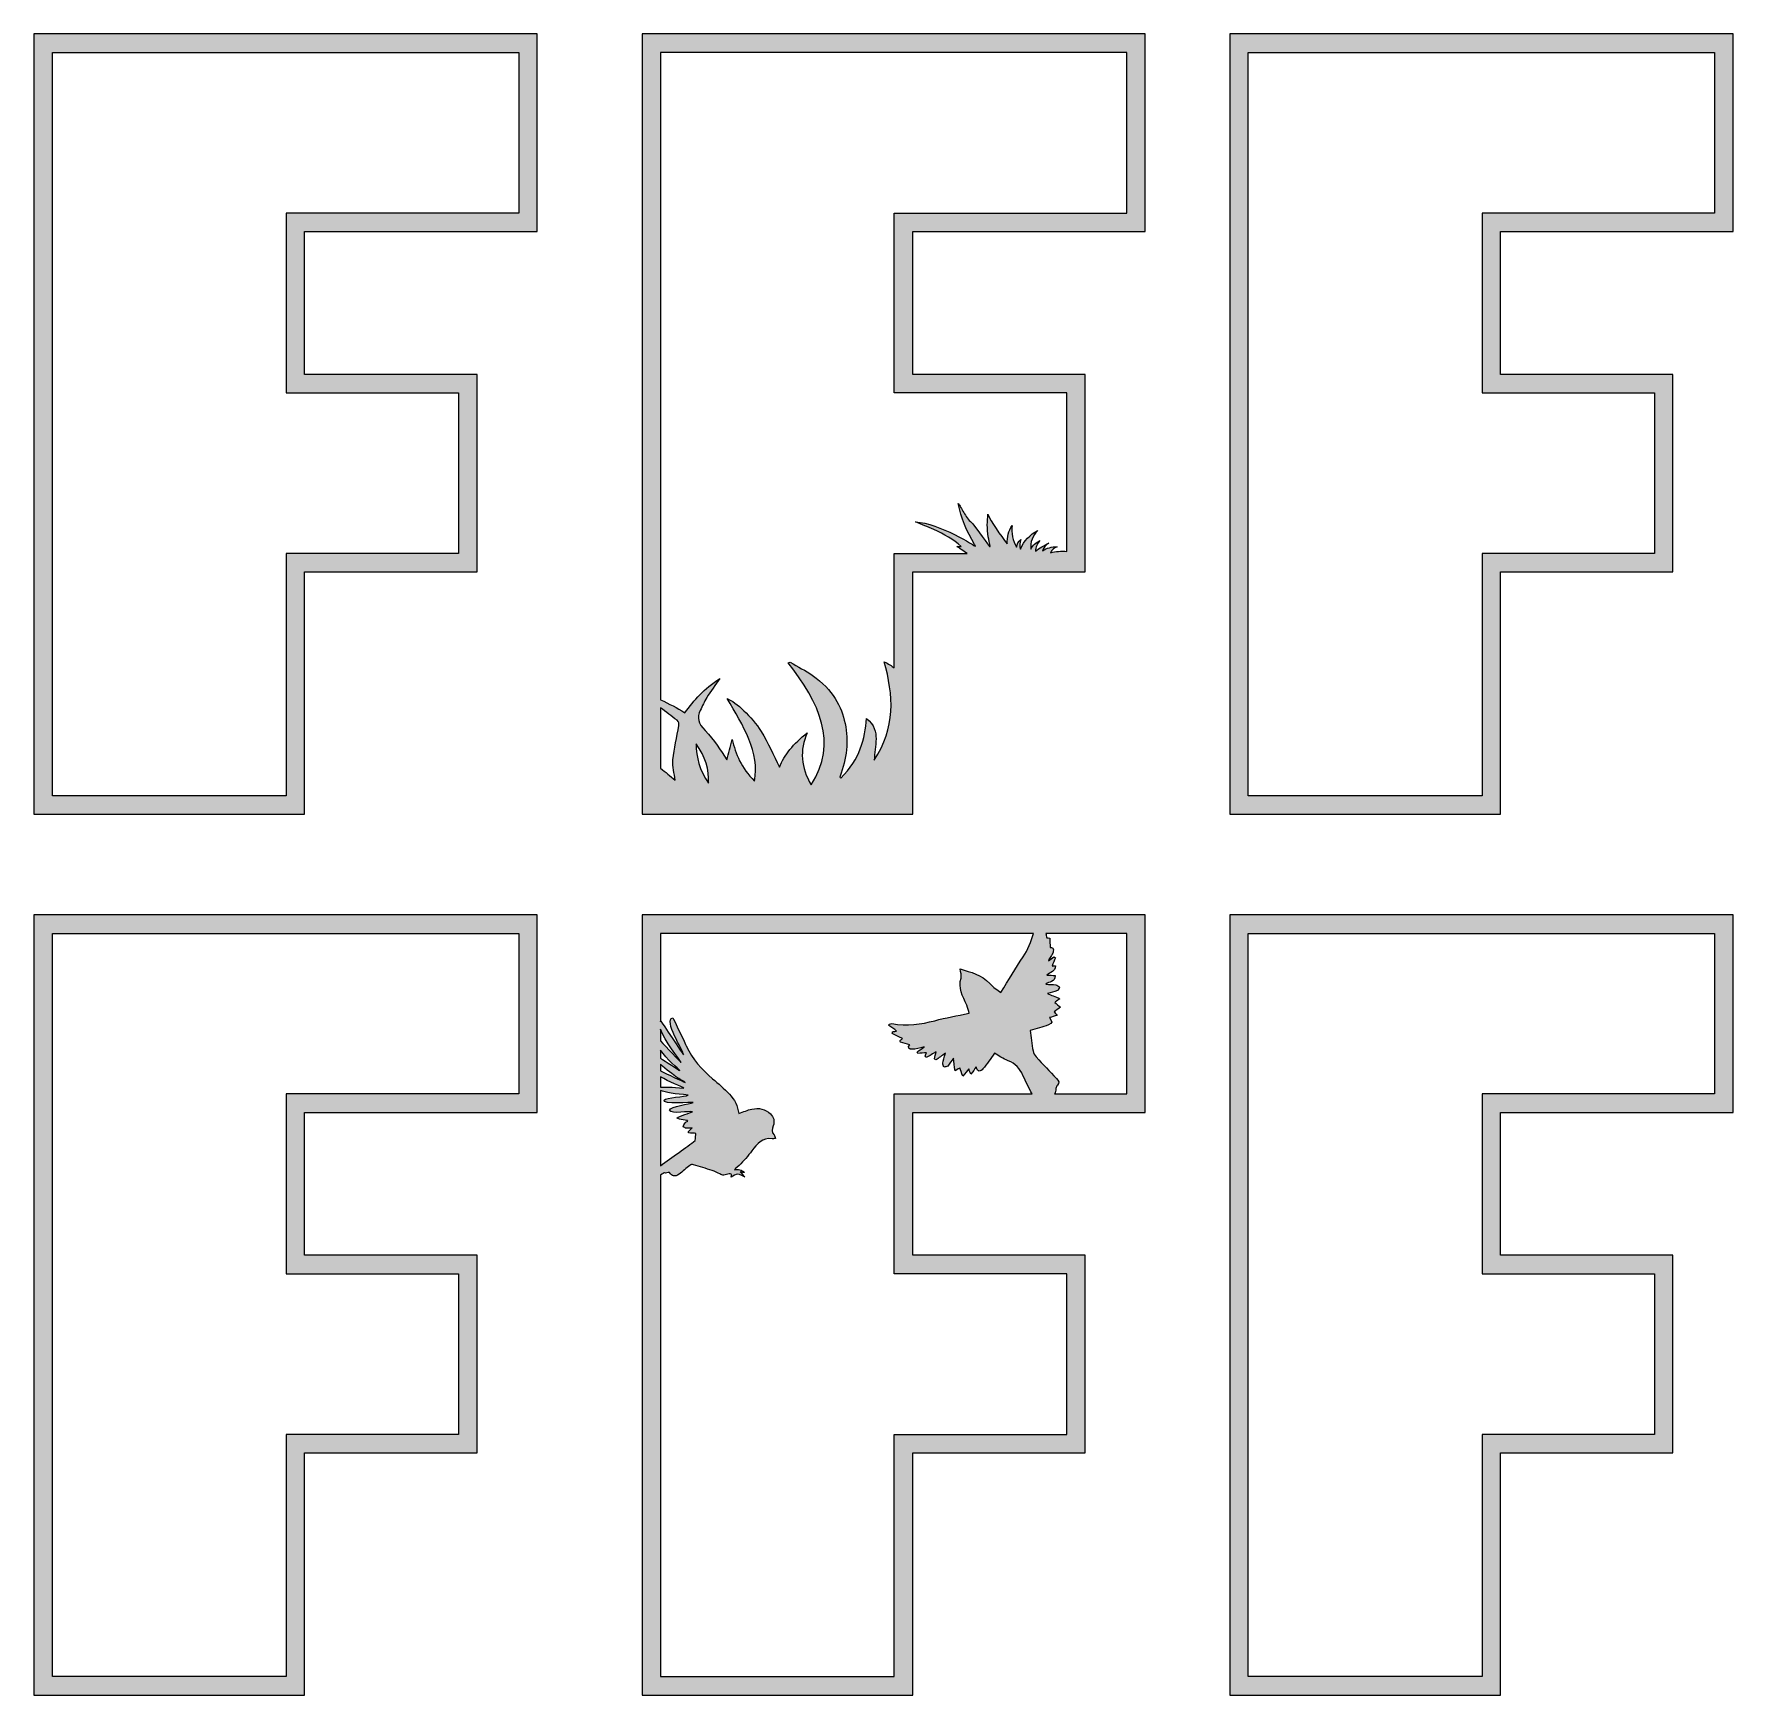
# Model space of a CAD drawing. Header units: millimetres. Extents: x 11 to 571, y -281 to -10.
# Drawn here: x 11.4 to 288, y -280.8 to -10.4 of the extents above; entities that cross this region are included whole.
import ezdxf

# ---------------------------------------------------------------- set-up
doc = ezdxf.new("R2010")
doc.units = ezdxf.units.MM
doc.header["$MEASUREMENT"] = 0
for name, color, linetype in [('Layer 10', 7, 'Continuous'), ('Layer 2', 7, 'Continuous'), ('Layer 3', 7, 'Continuous'), ('Layer 4', 7, 'Continuous'), ('Layer 8', 7, 'Continuous'), ('Layer 9', 7, 'Continuous')]:
    doc.layers.add(name, color=color, linetype=linetype)

msp = doc.modelspace()

# ---------------------------------------------------------------- hatches: boundary and pattern name
at = {"layer": 'Layer 10'}
h = msp.add_hatch(color=2, dxfattribs=at)
h.dxf.hatch_style = 2
h.paths.add_polyline_path([(287.99, -153.82), (206.07, -153.82), (206.07, -280.82), (250.13, -280.82), (250.13, -241.39), (278.2, -241.39), (278.2, -209.23), (250.13, -209.23), (250.13, -185.97), (287.99, -185.97)])
h.paths.add_polyline_path([(284.99, -156.82), (284.99, -182.97), (250.13, -182.97), (247.13, -182.97), (247.13, -185.97), (247.13, -209.23), (247.13, -212.23), (250.13, -212.23), (275.2, -212.23), (275.2, -238.39), (250.13, -238.39), (247.13, -238.39), (247.13, -241.39), (247.13, -277.82), (209.07, -277.82), (209.07, -156.82)])
at = {"layer": 'Layer 2'}
h = msp.add_hatch(color=2, dxfattribs=at)
h.dxf.hatch_style = 2
h.paths.add_polyline_path([(93.31, -10.41), (11.39, -10.41), (11.39, -137.41), (55.45, -137.41), (55.45, -97.98), (83.52, -97.98), (83.52, -65.82), (55.45, -65.82), (55.45, -42.57), (93.31, -42.57)])
h.paths.add_polyline_path([(90.31, -13.41), (90.31, -39.57), (55.45, -39.57), (52.45, -39.57), (52.45, -42.57), (52.45, -65.82), (52.45, -68.82), (55.45, -68.82), (80.52, -68.82), (80.52, -94.98), (55.45, -94.98), (52.45, -94.98), (52.45, -97.98), (52.45, -134.41), (14.39, -134.41), (14.39, -13.41)])
at = {"layer": 'Layer 3'}
h = msp.add_hatch(color=1, dxfattribs=at)
h.dxf.hatch_style = 2
h.paths.add_polyline_path([(192.31, -42.57), (192.31, -10.41), (110.38, -10.41), (110.38, -137.41), (154.45, -137.41), (154.45, -97.98), (182.51, -97.98), (182.51, -65.82), (154.45, -65.82), (154.45, -42.57)])
edge = h.paths.add_edge_path()
edge.add_spline(control_points=[(116.37, -122.97), (116.07, -124.85), (115.59, -126.72), (115.4, -128.59), (115.3, -129.69), (115.64, -130.8), (115.77, -131.86), (114.96, -131.23), (114.2, -130.58), (113.38, -129.94), (113.38, -129.94), (113.38, -120.1), (113.38, -120.1), (114.29, -120.77), (115.19, -121.46), (116.08, -122.14), (116.38, -122.37), (116.42, -122.7), (116.37, -122.97)], knot_values=[0, 0, 0, 0, 1, 1, 1, 2, 2, 2, 3, 3, 3, 4, 4, 4, 5, 5, 5, 6, 6, 6, 6], degree=3, periodic=1)
edge = h.paths.add_edge_path()
edge.add_spline(control_points=[(121.21, -132.38), (119.72, -130.28), (119.2, -128.13), (119.18, -125.95), (120.69, -128.04), (121.34, -130.19), (121.21, -132.38)], knot_values=[0, 0, 0, 0, 1, 1, 1, 2, 2, 2, 2], degree=3, periodic=1)
edge = h.paths.add_edge_path()
edge.add_spline(control_points=[(179.51, -68.82), (179.51, -68.82), (179.51, -94.65), (179.51, -94.65), (178.66, -94.52), (177.73, -94.68), (176.86, -94.85), (177.07, -94.4), (177.47, -94.04), (177.94, -93.88), (177.1, -93.86), (176.26, -94.1), (175.55, -94.55), (175.75, -94.03), (176.12, -93.59), (176.59, -93.29), (175.98, -93.68), (174.99, -94.03), (174.41, -94.63), (174.5, -93.97), (174.68, -93.34), (175.15, -92.89), (174.51, -93.17), (173.98, -93.67), (173.68, -94.29), (173.53, -93.18), (173.96, -92.01), (174.8, -91.26), (173.54, -91.88), (172.52, -92.96), (171.98, -94.26), (171.81, -93.76), (171.84, -93.2), (172.05, -92.72), (171.66, -93), (171.4, -93.46), (171.36, -93.95), (170.75, -92.89), (170.49, -91.64), (170.62, -90.42), (170.07, -91.31), (169.8, -92.36), (169.83, -93.4), (168.74, -92.01), (167.13, -89.84), (166.7, -88.57), (166.66, -89.15), (166.58, -89.74), (166.59, -90.32), (166.6, -90.97), (166.64, -91.63), (166.74, -92.27), (166.83, -92.8), (166.98, -93.32), (167.08, -93.84), (167.08, -93.84), (166.94, -93.84), (166.94, -93.84), (166.22, -92.85), (164.29, -90.17), (164.07, -89.97), (163.78, -89.73), (163.52, -89.46), (163.29, -89.16), (162.9, -88.62), (162.6, -88.01), (162.25, -87.44), (162.13, -87.24), (162, -87.04), (161.86, -86.85), (162.33, -89.16), (163.22, -91.39), (164.51, -93.53), (164.57, -93.63), (164.63, -93.74), (164.68, -93.84), (164.68, -93.84), (158.77, -90), (154.9, -89.85), (155.88, -90.28), (156.91, -90.63), (157.88, -91.06), (159.56, -91.82), (161.1, -92.71), (162.32, -93.84), (162.32, -93.84), (161.64, -93.84), (161.64, -93.84), (161.87, -93.99), (162.11, -94.16), (162.35, -94.34), (162.66, -94.58), (162.98, -94.79), (163.3, -94.98), (163.3, -94.98), (151.45, -94.98), (151.45, -94.98), (151.45, -94.98), (151.45, -113.62), (151.45, -113.62), (151.03, -113.27), (150.51, -112.93), (149.8, -112.6), (151.34, -118.06), (151.68, -123.38), (148.18, -128.62), (148.22, -127.47), (148.44, -126.33), (148.47, -125.18), (148.5, -124.03), (148.22, -122.88), (146.92, -121.83), (146.66, -125.17), (145.89, -128.45), (142.73, -131.55), (142.6, -131.45), (142.57, -131.36), (142.61, -131.26), (143.69, -128.4), (144.05, -125.53), (143.43, -122.64), (142.84, -119.89), (141.51, -117.22), (138.09, -114.81), (137.04, -114.07), (135.72, -113.4), (134.52, -112.7), (134.41, -112.73), (134.3, -112.75), (134.19, -112.78), (139.24, -119.27), (142.37, -125.83), (137.91, -132.62), (136.24, -129.83), (136.01, -127.02), (137.28, -124.18), (135, -125.95), (133.55, -127.83), (132.75, -129.75), (131.76, -127.81), (130.94, -125.86), (129.76, -123.94), (128.26, -121.51), (125.68, -119.17), (124.23, -118.6), (126.86, -123), (129.55, -127.42), (128.7, -132.04), (126.54, -129.88), (125.6, -127.61), (125.05, -125.27), (124.75, -126.42), (124.46, -127.56), (124.21, -128.56), (123.11, -127.05), (122.18, -125.37), (120.64, -123.8), (119.55, -122.69), (119.27, -121.66), (119.87, -120.53), (120.24, -119.83), (120.48, -119.13), (120.91, -118.44), (121.56, -117.4), (122.33, -116.37), (123.04, -115.34), (121.75, -116.18), (120.66, -117.07), (119.77, -117.99), (118.87, -118.91), (118.18, -119.87), (117.32, -120.9), (116.09, -120.14), (114.81, -119.43), (113.38, -118.8), (113.38, -118.8), (113.38, -13.41), (113.38, -13.41), (113.38, -13.41), (189.31, -13.41), (189.31, -13.41), (189.31, -13.41), (189.31, -39.57), (189.31, -39.57), (189.31, -39.57), (151.45, -39.57), (151.45, -39.57), (151.45, -39.57), (151.45, -68.82), (151.45, -68.82), (151.45, -68.82), (179.51, -68.82), (179.51, -68.82)], knot_values=[0, 0, 0, 0, 1, 1, 1, 2, 2, 2, 3, 3, 3, 4, 4, 4, 5, 5, 5, 6, 6, 6, 7, 7, 7, 8, 8, 8, 9, 9, 9, 10, 10, 10, 11, 11, 11, 12, 12, 12, 13, 13, 13, 14, 14, 14, 15, 15, 15, 16, 16, 16, 17, 17, 17, 18, 18, 18, 19, 19, 19, 20, 20, 20, 21, 21, 21, 22, 22, 22, 23, 23, 23, 24, 24, 24, 25, 25, 25, 26, 26, 26, 27, 27, 27, 28, 28, 28, 29, 29, 29, 30, 30, 30, 31, 31, 31, 32, 32, 32, 33, 33, 33, 34, 34, 34, 35, 35, 35, 36, 36, 36, 37, 37, 37, 38, 38, 38, 39, 39, 39, 40, 40, 40, 41, 41, 41, 42, 42, 42, 43, 43, 43, 44, 44, 44, 45, 45, 45, 46, 46, 46, 47, 47, 47, 48, 48, 48, 49, 49, 49, 50, 50, 50, 51, 51, 51, 52, 52, 52, 53, 53, 53, 54, 54, 54, 55, 55, 55, 56, 56, 56, 57, 57, 57, 58, 58, 58, 59, 59, 59, 60, 60, 60, 61, 61, 61, 62, 62, 62, 63, 63, 63, 64, 64, 64, 64], degree=3, periodic=1)
at = {"layer": 'Layer 4'}
h = msp.add_hatch(color=2, dxfattribs=at)
h.dxf.hatch_style = 2
h.paths.add_polyline_path([(287.99, -10.41), (206.07, -10.41), (206.07, -137.41), (250.13, -137.41), (250.13, -97.98), (278.2, -97.98), (278.2, -65.82), (250.13, -65.82), (250.13, -42.57), (287.99, -42.57)])
h.paths.add_polyline_path([(284.99, -13.41), (284.99, -39.57), (250.13, -39.57), (247.13, -39.57), (247.13, -42.57), (247.13, -65.82), (247.13, -68.82), (250.13, -68.82), (275.2, -68.82), (275.2, -94.98), (250.13, -94.98), (247.13, -94.98), (247.13, -97.98), (247.13, -134.41), (209.07, -134.41), (209.07, -13.41)])
at = {"layer": 'Layer 8'}
h = msp.add_hatch(color=2, dxfattribs=at)
h.dxf.hatch_style = 2
h.paths.add_polyline_path([(93.31, -153.82), (11.39, -153.82), (11.39, -280.82), (55.45, -280.82), (55.45, -241.39), (83.52, -241.39), (83.52, -209.23), (55.45, -209.23), (55.45, -185.97), (93.31, -185.97)])
h.paths.add_polyline_path([(90.31, -156.82), (90.31, -182.97), (55.45, -182.97), (52.45, -182.97), (52.45, -185.97), (52.45, -209.23), (52.45, -212.23), (55.45, -212.23), (80.52, -212.23), (80.52, -238.39), (55.45, -238.39), (52.45, -238.39), (52.45, -241.39), (52.45, -277.82), (14.39, -277.82), (14.39, -156.82)])
at = {"layer": 'Layer 9'}
h = msp.add_hatch(color=1, dxfattribs=at)
h.dxf.hatch_style = 2
h.paths.add_polyline_path([(192.31, -185.97), (192.31, -153.82), (110.38, -153.82), (110.38, -280.82), (154.45, -280.82), (154.45, -241.39), (182.51, -241.39), (182.51, -209.23), (154.45, -209.23), (154.45, -185.97)])
edge = h.paths.add_edge_path()
edge.add_spline(control_points=[(176.29, -163.62), (176.78, -163.11), (177.72, -163.13), (177.67, -162.09), (177.42, -162.12), (177.26, -162.14), (177.15, -162.15), (177.33, -161.68), (177.5, -161.24), (177.67, -160.8), (177.59, -160.75), (177.52, -160.7), (177.44, -160.65), (177.15, -160.86), (176.85, -161.07), (176.56, -161.28), (176.63, -160.98), (176.8, -160.79), (176.94, -160.57), (177.09, -160.35), (177.24, -160.12), (177.31, -159.86), (177.36, -159.67), (177.36, -159.37), (177.25, -159.23), (177.16, -159.11), (176.87, -159.15), (176.82, -159.14), (176.8, -158.62), (176.78, -158.1), (176.77, -157.58), (176.56, -157.57), (176.35, -157.56), (176.26, -157.56), (176.21, -157.31), (176.16, -157.06), (176.11, -156.82), (176.11, -156.82), (189.31, -156.82), (189.31, -156.82), (189.31, -156.82), (189.31, -182.97), (189.31, -182.97), (189.31, -182.97), (177.52, -182.97), (177.52, -182.97), (177.66, -182.73), (177.75, -182.43), (177.77, -182.09), (177.79, -181.9), (177.86, -181.67), (177.99, -181.55), (178.4, -181.17), (178.22, -180.85), (177.86, -180.47), (176.75, -179.31), (175.65, -178.13), (174.57, -176.94), (174.33, -176.67), (174.09, -176.3), (174.03, -175.97), (173.82, -174.83), (173.69, -173.68), (173.54, -172.64), (174.56, -172.34), (175.59, -172.11), (176.55, -171.72), (177.25, -171.43), (177.22, -171.26), (176.74, -170.54), (177.11, -170.43), (177.49, -170.32), (177.98, -170.17), (177.68, -169.85), (177.51, -169.67), (177.45, -169.61), (177.8, -169.36), (178.15, -169.11), (178.5, -168.86), (178.18, -168.59), (177.87, -168.32), (177.56, -168.06), (177.7, -167.96), (177.94, -167.8), (178.39, -167.47), (177.6, -167.13), (177.01, -166.88), (176.4, -166.62), (176.95, -166.46), (177.49, -166.34), (177.99, -166.13), (178.17, -166.06), (178.25, -165.79), (178.37, -165.62), (178.17, -165.47), (177.97, -165.24), (177.77, -165.21), (177.23, -165.13), (176.69, -165.14), (176.1, -165.11), (176.63, -164.63), (177.63, -164.83), (177.64, -163.69), (177.18, -163.66), (176.76, -163.64), (176.29, -163.62)], knot_values=[0, 0, 0, 0, 1, 1, 1, 2, 2, 2, 3, 3, 3, 4, 4, 4, 5, 5, 5, 6, 6, 6, 7, 7, 7, 8, 8, 8, 9, 9, 9, 10, 10, 10, 11, 11, 11, 12, 12, 12, 13, 13, 13, 14, 14, 14, 15, 15, 15, 16, 16, 16, 17, 17, 17, 18, 18, 18, 19, 19, 19, 20, 20, 20, 21, 21, 21, 22, 22, 22, 23, 23, 23, 24, 24, 24, 25, 25, 25, 26, 26, 26, 27, 27, 27, 28, 28, 28, 29, 29, 29, 30, 30, 30, 31, 31, 31, 32, 32, 32, 33, 33, 33, 34, 34, 34, 35, 35, 35, 35], degree=3, periodic=1)
edge = h.paths.add_edge_path()
edge.add_spline(control_points=[(118.7, -184.37), (118.22, -184.61), (114.93, -184.96), (114.86, -185.66), (115.17, -186.29), (118.14, -185.71), (118.61, -185.86), (118.3, -186), (116.37, -186.66), (116.09, -186.86), (115.85, -187.03), (117.54, -187.2), (117.78, -187.31), (117.8, -187.33), (117.81, -187.38), (117.83, -187.41), (117.67, -187.5), (117.48, -187.55), (117.38, -187.68), (117.23, -187.86), (117.16, -188.1), (117.05, -188.31), (117.24, -188.39), (117.42, -188.53), (117.61, -188.55), (117.9, -188.57), (118.21, -188.51), (118.53, -188.49), (118.31, -188.7), (118.12, -188.9), (117.92, -189.09), (117.93, -189.17), (117.94, -189.25), (117.95, -189.32), (118.39, -189.34), (118.84, -189.36), (119.16, -189.38), (119.13, -189.71), (119.09, -190.09), (119.04, -190.55), (117.69, -191.61), (115.23, -193.3), (113.38, -194.66), (113.38, -194.66), (113.38, -182.41), (113.38, -182.41), (114.16, -182.7), (115.79, -183.01), (117.91, -183.14), (117.39, -183.5), (114.26, -183.47), (113.96, -183.99), (113.57, -184.7), (118.48, -184.27), (118.7, -184.37)], knot_values=[0, 0, 0, 0, 1, 1, 1, 2, 2, 2, 3, 3, 3, 4, 4, 4, 5, 5, 5, 6, 6, 6, 7, 7, 7, 8, 8, 8, 9, 9, 9, 10, 10, 10, 11, 11, 11, 12, 12, 12, 13, 13, 13, 14, 14, 14, 15, 15, 15, 16, 16, 16, 17, 17, 17, 18, 18, 18, 18], degree=3, periodic=1)
edge = h.paths.add_edge_path()
edge.add_spline(control_points=[(113.38, -175.83), (114.38, -177.29), (116.3, -178.88), (116.55, -179.14), (116.36, -179.16), (114.08, -177.52), (113.38, -177.16), (113.38, -177.16), (113.38, -175.83), (113.38, -175.83)], knot_values=[0, 0, 0, 0, 1, 1, 1, 2, 2, 2, 3, 3, 3, 3], degree=3, periodic=1)
edge = h.paths.add_edge_path()
edge.add_spline(control_points=[(113.38, -180.18), (114.66, -180.94), (116.96, -181.79), (117.18, -182.03), (115.22, -181.82), (114, -181.8), (113.38, -181.88), (113.38, -181.88), (113.38, -180.18), (113.38, -180.18)], knot_values=[0, 0, 0, 0, 1, 1, 1, 2, 2, 2, 3, 3, 3, 3], degree=3, periodic=1)
edge = h.paths.add_edge_path()
edge.add_spline(control_points=[(113.38, -179.21), (113.38, -179.21), (113.38, -178.14), (113.38, -178.14), (114.15, -178.98), (115.73, -179.98), (115.85, -180.11), (116.19, -180.48), (116.9, -180.69), (117.42, -181.1), (116.94, -180.93), (114.43, -179.68), (113.38, -179.21)], knot_values=[0, 0, 0, 0, 1, 1, 1, 2, 2, 2, 3, 3, 3, 4, 4, 4, 4], degree=3, periodic=1)
edge = h.paths.add_edge_path()
edge.add_spline(control_points=[(113.38, -174.3), (113.38, -174.3), (113.38, -172.4), (113.38, -172.4), (114, -174.28), (116.5, -177.34), (116.73, -177.84), (116.52, -177.72), (114.34, -175.29), (113.38, -174.3)], knot_values=[0, 0, 0, 0, 1, 1, 1, 2, 2, 2, 3, 3, 3, 3], degree=3, periodic=1)
edge = h.paths.add_edge_path()
edge.add_spline(control_points=[(154.45, -212.23), (154.45, -212.23), (179.51, -212.23), (179.51, -212.23), (179.51, -212.23), (179.51, -238.39), (179.51, -238.39), (179.51, -238.39), (154.45, -238.39), (154.45, -238.39), (154.45, -238.39), (151.45, -238.39), (151.45, -238.39), (151.45, -238.39), (151.45, -241.39), (151.45, -241.39), (151.45, -241.39), (151.45, -277.82), (151.45, -277.82), (151.45, -277.82), (113.38, -277.82), (113.38, -277.82), (113.38, -277.82), (113.38, -196.19), (113.38, -196.19), (113.69, -195.96), (113.96, -195.78), (114.06, -195.82), (114.26, -195.88), (114.52, -195.77), (114.83, -195.73), (115.24, -196.38), (115.73, -196.51), (116.4, -196.03), (117.01, -195.58), (117.57, -195.05), (118.18, -194.59), (118.34, -194.47), (118.56, -194.43), (118.75, -194.49), (119.78, -194.78), (120.79, -195.1), (121.8, -195.44), (122.23, -195.59), (122.64, -195.81), (123.07, -195.99), (123.27, -196.07), (123.49, -196.2), (123.68, -196.17), (123.98, -196.13), (124.27, -196.04), (124.59, -195.95), (124.8, -195.88), (125, -196.08), (124.94, -196.29), (124.91, -196.39), (124.89, -196.47), (124.87, -196.54), (125.23, -196.35), (125.6, -196), (125.94, -196.01), (126.31, -196.01), (127.07, -196.51), (127.1, -196.48), (126.86, -196.2), (126.62, -195.92), (126.36, -195.62), (126.58, -195.72), (127.04, -195.79), (127.08, -195.73), (126.83, -195.59), (126.59, -195.37), (126.32, -195.32), (125.99, -195.27), (125.79, -195.27), (125.45, -195.32), (125.41, -195.32), (125.69, -195.03), (126.18, -194.59), (126.96, -193.89), (127.61, -193.04), (128.27, -192.22), (129.14, -191.14), (129.95, -190), (131.55, -190.29), (131.7, -190.32), (131.88, -190.24), (132.11, -190.2), (132.02, -189.98), (131.99, -189.77), (131.87, -189.63), (131.46, -189.18), (131.5, -188.72), (131.73, -188.14), (132.03, -187.4), (131.81, -186.73), (131.27, -186.21), (130.44, -185.39), (129.4, -185.18), (128.26, -185.44), (127.56, -185.59), (126.88, -185.88), (126.14, -186.13), (125.95, -184.95), (125.47, -183.86), (124.61, -183.01), (123.74, -182.13), (122.82, -181.28), (121.87, -180.48), (120.09, -179), (118.58, -177.3), (117.58, -175.15), (117.53, -175.03), (115.48, -170.68), (115.38, -170.55), (113.81, -170.92), (117.12, -175.98), (117.14, -176.6), (116.93, -176.31), (113.64, -171.39), (113.44, -171.13), (113.42, -171.15), (113.4, -171.18), (113.38, -171.2), (113.38, -171.2), (113.38, -156.82), (113.38, -156.82), (113.38, -156.82), (174.12, -156.82), (174.12, -156.82), (173.73, -158.19), (173.17, -159.48), (172.41, -160.66), (171.21, -162.5), (170.07, -164.37), (168.78, -166.43), (168.27, -166.03), (167.52, -165.62), (166.99, -165), (165.65, -163.46), (163.93, -163.21), (162.15, -162.58), (162.23, -163.16), (162.45, -163.72), (162.32, -164.1), (161.8, -165.68), (162.58, -167.06), (163.24, -168.5), (163.46, -168.98), (163.54, -169.53), (163.62, -169.84), (161.66, -170.25), (159.82, -170.56), (158.04, -171.04), (155.79, -171.64), (153.5, -171.94), (151.07, -171.52), (150.93, -171.5), (150.78, -171.56), (150.63, -171.59), (150.61, -171.66), (150.58, -171.73), (150.55, -171.8), (150.99, -172.11), (151.42, -172.42), (151.83, -172.72), (151.63, -172.75), (151.4, -172.8), (151.16, -172.84), (151.14, -173), (151.14, -172.99), (151.12, -173.15), (151.69, -173.42), (152.26, -173.7), (152.78, -173.95), (152.71, -174), (152.55, -174.14), (152.39, -174.27), (152.42, -174.4), (152.43, -174.42), (152.45, -174.55), (152.96, -174.68), (153.47, -174.82), (153.95, -174.95), (153.57, -175.42), (153.85, -175.71), (154.38, -175.7), (154.96, -175.68), (155.52, -175.49), (156.32, -175.32), (155.81, -175.68), (155.49, -175.91), (155.17, -176.14), (155.22, -176.27), (155.22, -176.26), (155.27, -176.39), (155.76, -176.34), (156.26, -176.29), (156.71, -176.25), (156.64, -176.39), (156.55, -176.59), (156.46, -176.78), (156.52, -176.87), (156.59, -176.95), (156.66, -177.04), (157.2, -176.73), (157.74, -176.42), (158.28, -176.11), (158.17, -176.5), (158.08, -176.88), (157.98, -177.26), (158.1, -177.34), (158.1, -177.34), (158.23, -177.43), (158.69, -177.1), (159.16, -176.77), (159.76, -176.34), (159.57, -177.03), (159.41, -177.49), (159.33, -177.97), (159.3, -178.15), (159.45, -178.39), (159.52, -178.6), (159.73, -178.55), (160.01, -178.57), (160.14, -178.43), (160.48, -178.05), (160.76, -177.6), (161.08, -177.16), (161.16, -177.82), (161.24, -178.42), (161.33, -179.19), (161.75, -178.94), (161.96, -178.82), (162.11, -178.72), (162.25, -179.12), (162.37, -179.48), (162.58, -180.08), (163.01, -179.56), (163.29, -179.22), (163.56, -178.89), (163.65, -179.12), (163.75, -179.34), (163.92, -179.77), (164.26, -179.29), (164.5, -178.94), (164.78, -178.56), (165.02, -179.51), (165.51, -179.33), (165.88, -178.89), (166.54, -178.1), (167.12, -177.23), (167.77, -176.35), (168.42, -176.71), (169.17, -177.25), (169.98, -177.56), (171.15, -178.02), (171.87, -178.82), (172.39, -179.97), (172.84, -180.99), (173.39, -181.97), (173.89, -182.97), (173.89, -182.97), (154.45, -182.97), (154.45, -182.97), (154.45, -182.97), (151.45, -182.97), (151.45, -182.97), (151.45, -182.97), (151.45, -185.97), (151.45, -185.97), (151.45, -185.97), (151.45, -209.23), (151.45, -209.23), (151.45, -209.23), (151.45, -212.23), (151.45, -212.23), (151.45, -212.23), (154.45, -212.23), (154.45, -212.23)], knot_values=[0, 0, 0, 0, 1, 1, 1, 2, 2, 2, 3, 3, 3, 4, 4, 4, 5, 5, 5, 6, 6, 6, 7, 7, 7, 8, 8, 8, 9, 9, 9, 10, 10, 10, 11, 11, 11, 12, 12, 12, 13, 13, 13, 14, 14, 14, 15, 15, 15, 16, 16, 16, 17, 17, 17, 18, 18, 18, 19, 19, 19, 20, 20, 20, 21, 21, 21, 22, 22, 22, 23, 23, 23, 24, 24, 24, 25, 25, 25, 26, 26, 26, 27, 27, 27, 28, 28, 28, 29, 29, 29, 30, 30, 30, 31, 31, 31, 32, 32, 32, 33, 33, 33, 34, 34, 34, 35, 35, 35, 36, 36, 36, 37, 37, 37, 38, 38, 38, 39, 39, 39, 40, 40, 40, 41, 41, 41, 42, 42, 42, 43, 43, 43, 44, 44, 44, 45, 45, 45, 46, 46, 46, 47, 47, 47, 48, 48, 48, 49, 49, 49, 50, 50, 50, 51, 51, 51, 52, 52, 52, 53, 53, 53, 54, 54, 54, 55, 55, 55, 56, 56, 56, 57, 57, 57, 58, 58, 58, 59, 59, 59, 60, 60, 60, 61, 61, 61, 62, 62, 62, 63, 63, 63, 64, 64, 64, 65, 65, 65, 66, 66, 66, 67, 67, 67, 68, 68, 68, 69, 69, 69, 70, 70, 70, 71, 71, 71, 72, 72, 72, 73, 73, 73, 74, 74, 74, 75, 75, 75, 76, 76, 76, 77, 77, 77, 78, 78, 78, 79, 79, 79, 80, 80, 80, 81, 81, 81, 82, 82, 82, 83, 83, 83, 84, 84, 84, 85, 85, 85, 86, 86, 86, 87, 87, 87, 88, 88, 88, 89, 89, 89, 90, 90, 90, 91, 91, 91, 92, 92, 92, 93, 93, 93, 93], degree=3, periodic=1)

# ---------------------------------------------------------------- linework, layer by layer
at = {"layer": 'Layer 10', "lineweight": 0}
for points in [[(287.99, -153.82), (206.07, -153.82), (206.07, -280.82), (250.13, -280.82), (250.13, -241.39), (278.2, -241.39), (278.2, -209.23), (250.13, -209.23), (250.13, -185.97), (287.99, -185.97), (287.99, -153.82), (287.99, -153.82)], [(284.99, -156.82), (284.99, -182.97), (250.13, -182.97), (247.13, -182.97), (247.13, -185.97), (247.13, -209.23), (247.13, -212.23), (250.13, -212.23), (275.2, -212.23), (275.2, -238.39), (250.13, -238.39), (247.13, -238.39), (247.13, -241.39), (247.13, -277.82), (209.07, -277.82), (209.07, -156.82), (284.99, -156.82)]]:
    msp.add_lwpolyline(points, dxfattribs=at)
at = {"layer": 'Layer 2', "lineweight": 0}
for points in [[(93.31, -10.41), (11.39, -10.41), (11.39, -137.41), (55.45, -137.41), (55.45, -97.98), (83.52, -97.98), (83.52, -65.82), (55.45, -65.82), (55.45, -42.57), (93.31, -42.57), (93.31, -10.41), (93.31, -10.41)], [(90.31, -13.41), (90.31, -39.57), (55.45, -39.57), (52.45, -39.57), (52.45, -42.57), (52.45, -65.82), (52.45, -68.82), (55.45, -68.82), (80.52, -68.82), (80.52, -94.98), (55.45, -94.98), (52.45, -94.98), (52.45, -97.98), (52.45, -134.41), (14.39, -134.41), (14.39, -13.41), (90.31, -13.41)]]:
    msp.add_lwpolyline(points, dxfattribs=at)
at = {"layer": 'Layer 3', "lineweight": 0}
msp.add_lwpolyline([(192.31, -42.57), (192.31, -10.41), (110.38, -10.41), (110.38, -137.41), (154.45, -137.41), (154.45, -97.98), (182.51, -97.98), (182.51, -65.82), (154.45, -65.82), (154.45, -42.57), (192.31, -42.57)], dxfattribs=at)
for points, knots in [([(179.51, -68.82), (179.51, -68.82), (179.51, -94.65), (179.51, -94.65), (178.66, -94.52), (177.73, -94.68), (176.86, -94.85), (177.07, -94.4), (177.47, -94.04), (177.94, -93.88), (177.1, -93.86), (176.26, -94.1), (175.55, -94.55), (175.75, -94.03), (176.12, -93.59), (176.59, -93.29), (175.98, -93.68), (174.99, -94.03), (174.41, -94.63), (174.5, -93.97), (174.68, -93.34), (175.15, -92.89), (174.51, -93.17), (173.98, -93.67), (173.68, -94.29), (173.53, -93.18), (173.96, -92.01), (174.8, -91.26), (173.54, -91.88), (172.52, -92.96), (171.98, -94.26), (171.81, -93.76), (171.84, -93.2), (172.05, -92.72), (171.66, -93), (171.4, -93.46), (171.36, -93.95), (170.75, -92.89), (170.49, -91.64), (170.62, -90.42), (170.07, -91.31), (169.8, -92.36), (169.83, -93.4), (168.74, -92.01), (167.13, -89.84), (166.7, -88.57), (166.66, -89.15), (166.58, -89.74), (166.59, -90.32), (166.6, -90.97), (166.64, -91.63), (166.74, -92.27), (166.83, -92.8), (166.98, -93.32), (167.08, -93.84), (167.08, -93.84), (166.94, -93.84), (166.94, -93.84), (166.22, -92.85), (164.29, -90.17), (164.07, -89.97), (163.78, -89.73), (163.52, -89.46), (163.29, -89.16), (162.9, -88.62), (162.6, -88.01), (162.25, -87.44), (162.13, -87.24), (162, -87.04), (161.86, -86.85), (162.33, -89.16), (163.22, -91.39), (164.51, -93.53), (164.57, -93.63), (164.63, -93.74), (164.68, -93.84), (164.68, -93.84), (158.77, -90), (154.9, -89.85), (155.88, -90.28), (156.91, -90.63), (157.88, -91.06), (159.56, -91.82), (161.1, -92.71), (162.32, -93.84), (162.32, -93.84), (161.64, -93.84), (161.64, -93.84), (161.87, -93.99), (162.11, -94.16), (162.35, -94.34), (162.66, -94.58), (162.98, -94.79), (163.3, -94.98), (163.3, -94.98), (151.45, -94.98), (151.45, -94.98), (151.45, -94.98), (151.45, -113.62), (151.45, -113.62), (151.03, -113.27), (150.51, -112.93), (149.8, -112.6), (151.34, -118.06), (151.68, -123.38), (148.18, -128.62), (148.22, -127.47), (148.44, -126.33), (148.47, -125.18), (148.5, -124.03), (148.22, -122.88), (146.92, -121.83), (146.66, -125.17), (145.89, -128.45), (142.73, -131.55), (142.6, -131.45), (142.57, -131.36), (142.61, -131.26), (143.69, -128.4), (144.05, -125.53), (143.43, -122.64), (142.84, -119.89), (141.51, -117.22), (138.09, -114.81), (137.04, -114.07), (135.72, -113.4), (134.52, -112.7), (134.41, -112.73), (134.3, -112.75), (134.19, -112.78), (139.24, -119.27), (142.37, -125.83), (137.91, -132.62), (136.24, -129.83), (136.01, -127.02), (137.28, -124.18), (135, -125.95), (133.55, -127.83), (132.75, -129.75), (131.76, -127.81), (130.94, -125.86), (129.76, -123.94), (128.26, -121.51), (125.68, -119.17), (124.23, -118.6), (126.86, -123), (129.55, -127.42), (128.7, -132.04), (126.54, -129.88), (125.6, -127.61), (125.05, -125.27), (124.75, -126.42), (124.46, -127.56), (124.21, -128.56), (123.11, -127.05), (122.18, -125.37), (120.64, -123.8), (119.55, -122.69), (119.27, -121.66), (119.87, -120.53), (120.24, -119.83), (120.48, -119.13), (120.91, -118.44), (121.56, -117.4), (122.33, -116.37), (123.04, -115.34), (121.75, -116.18), (120.66, -117.07), (119.77, -117.99), (118.87, -118.91), (118.18, -119.87), (117.32, -120.9), (116.09, -120.14), (114.81, -119.43), (113.38, -118.8), (113.38, -118.8), (113.38, -13.41), (113.38, -13.41), (113.38, -13.41), (189.31, -13.41), (189.31, -13.41), (189.31, -13.41), (189.31, -39.57), (189.31, -39.57), (189.31, -39.57), (151.45, -39.57), (151.45, -39.57), (151.45, -39.57), (151.45, -68.82), (151.45, -68.82), (151.45, -68.82), (179.51, -68.82), (179.51, -68.82)], [0, 0, 0, 0, 1, 1, 1, 2, 2, 2, 3, 3, 3, 4, 4, 4, 5, 5, 5, 6, 6, 6, 7, 7, 7, 8, 8, 8, 9, 9, 9, 10, 10, 10, 11, 11, 11, 12, 12, 12, 13, 13, 13, 14, 14, 14, 15, 15, 15, 16, 16, 16, 17, 17, 17, 18, 18, 18, 19, 19, 19, 20, 20, 20, 21, 21, 21, 22, 22, 22, 23, 23, 23, 24, 24, 24, 25, 25, 25, 26, 26, 26, 27, 27, 27, 28, 28, 28, 29, 29, 29, 30, 30, 30, 31, 31, 31, 32, 32, 32, 33, 33, 33, 34, 34, 34, 35, 35, 35, 36, 36, 36, 37, 37, 37, 38, 38, 38, 39, 39, 39, 40, 40, 40, 41, 41, 41, 42, 42, 42, 43, 43, 43, 44, 44, 44, 45, 45, 45, 46, 46, 46, 47, 47, 47, 48, 48, 48, 49, 49, 49, 50, 50, 50, 51, 51, 51, 52, 52, 52, 53, 53, 53, 54, 54, 54, 55, 55, 55, 56, 56, 56, 57, 57, 57, 58, 58, 58, 59, 59, 59, 60, 60, 60, 61, 61, 61, 62, 62, 62, 63, 63, 63, 64, 64, 64, 64]), ([(116.37, -122.97), (116.07, -124.85), (115.59, -126.72), (115.4, -128.59), (115.3, -129.69), (115.64, -130.8), (115.77, -131.86), (114.96, -131.23), (114.2, -130.58), (113.38, -129.94), (113.38, -129.94), (113.38, -120.1), (113.38, -120.1), (114.29, -120.77), (115.19, -121.46), (116.08, -122.14), (116.38, -122.37), (116.42, -122.7), (116.37, -122.97)], [0, 0, 0, 0, 1, 1, 1, 2, 2, 2, 3, 3, 3, 4, 4, 4, 5, 5, 5, 6, 6, 6, 6]), ([(121.21, -132.38), (119.72, -130.28), (119.2, -128.13), (119.18, -125.95), (120.69, -128.04), (121.34, -130.19), (121.21, -132.38)], [0, 0, 0, 0, 1, 1, 1, 2, 2, 2, 2])]:
    msp.add_open_spline(points, degree=3, knots=knots, dxfattribs=at)
at = {"layer": 'Layer 4', "lineweight": 0}
for points in [[(287.99, -10.41), (206.07, -10.41), (206.07, -137.41), (250.13, -137.41), (250.13, -97.98), (278.2, -97.98), (278.2, -65.82), (250.13, -65.82), (250.13, -42.57), (287.99, -42.57), (287.99, -10.41), (287.99, -10.41)], [(284.99, -13.41), (284.99, -39.57), (250.13, -39.57), (247.13, -39.57), (247.13, -42.57), (247.13, -65.82), (247.13, -68.82), (250.13, -68.82), (275.2, -68.82), (275.2, -94.98), (250.13, -94.98), (247.13, -94.98), (247.13, -97.98), (247.13, -134.41), (209.07, -134.41), (209.07, -13.41), (284.99, -13.41)]]:
    msp.add_lwpolyline(points, dxfattribs=at)
at = {"layer": 'Layer 8', "lineweight": 0}
for points in [[(93.31, -153.82), (11.39, -153.82), (11.39, -280.82), (55.45, -280.82), (55.45, -241.39), (83.52, -241.39), (83.52, -209.23), (55.45, -209.23), (55.45, -185.97), (93.31, -185.97), (93.31, -153.82), (93.31, -153.82)], [(90.31, -156.82), (90.31, -182.97), (55.45, -182.97), (52.45, -182.97), (52.45, -185.97), (52.45, -209.23), (52.45, -212.23), (55.45, -212.23), (80.52, -212.23), (80.52, -238.39), (55.45, -238.39), (52.45, -238.39), (52.45, -241.39), (52.45, -277.82), (14.39, -277.82), (14.39, -156.82), (90.31, -156.82)]]:
    msp.add_lwpolyline(points, dxfattribs=at)
at = {"layer": 'Layer 9', "lineweight": 0}
msp.add_lwpolyline([(192.31, -185.97), (192.31, -153.82), (110.38, -153.82), (110.38, -280.82), (154.45, -280.82), (154.45, -241.39), (182.51, -241.39), (182.51, -209.23), (154.45, -209.23), (154.45, -185.97), (192.31, -185.97)], dxfattribs=at)
for points, knots in [([(154.45, -212.23), (154.45, -212.23), (179.51, -212.23), (179.51, -212.23), (179.51, -212.23), (179.51, -238.39), (179.51, -238.39), (179.51, -238.39), (154.45, -238.39), (154.45, -238.39), (154.45, -238.39), (151.45, -238.39), (151.45, -238.39), (151.45, -238.39), (151.45, -241.39), (151.45, -241.39), (151.45, -241.39), (151.45, -277.82), (151.45, -277.82), (151.45, -277.82), (113.38, -277.82), (113.38, -277.82), (113.38, -277.82), (113.38, -196.19), (113.38, -196.19), (113.69, -195.96), (113.96, -195.78), (114.06, -195.82), (114.26, -195.88), (114.52, -195.77), (114.83, -195.73), (115.24, -196.38), (115.73, -196.51), (116.4, -196.03), (117.01, -195.58), (117.57, -195.05), (118.18, -194.59), (118.34, -194.47), (118.56, -194.43), (118.75, -194.49), (119.78, -194.78), (120.79, -195.1), (121.8, -195.44), (122.23, -195.59), (122.64, -195.81), (123.07, -195.99), (123.27, -196.07), (123.49, -196.2), (123.68, -196.17), (123.98, -196.13), (124.27, -196.04), (124.59, -195.95), (124.8, -195.88), (125, -196.08), (124.94, -196.29), (124.91, -196.39), (124.89, -196.47), (124.87, -196.54), (125.23, -196.35), (125.6, -196), (125.94, -196.01), (126.31, -196.01), (127.07, -196.51), (127.1, -196.48), (126.86, -196.2), (126.62, -195.92), (126.36, -195.62), (126.58, -195.72), (127.04, -195.79), (127.08, -195.73), (126.83, -195.59), (126.59, -195.37), (126.32, -195.32), (125.99, -195.27), (125.79, -195.27), (125.45, -195.32), (125.41, -195.32), (125.69, -195.03), (126.18, -194.59), (126.96, -193.89), (127.61, -193.04), (128.27, -192.22), (129.14, -191.14), (129.95, -190), (131.55, -190.29), (131.7, -190.32), (131.88, -190.24), (132.11, -190.2), (132.02, -189.98), (131.99, -189.77), (131.87, -189.63), (131.46, -189.18), (131.5, -188.72), (131.73, -188.14), (132.03, -187.4), (131.81, -186.73), (131.27, -186.21), (130.44, -185.39), (129.4, -185.18), (128.26, -185.44), (127.56, -185.59), (126.88, -185.88), (126.14, -186.13), (125.95, -184.95), (125.47, -183.86), (124.61, -183.01), (123.74, -182.13), (122.82, -181.28), (121.87, -180.48), (120.09, -179), (118.58, -177.3), (117.58, -175.15), (117.53, -175.03), (115.48, -170.68), (115.38, -170.55), (113.81, -170.92), (117.12, -175.98), (117.14, -176.6), (116.93, -176.31), (113.64, -171.39), (113.44, -171.13), (113.42, -171.15), (113.4, -171.18), (113.38, -171.2), (113.38, -171.2), (113.38, -156.82), (113.38, -156.82), (113.38, -156.82), (174.12, -156.82), (174.12, -156.82), (173.73, -158.19), (173.17, -159.48), (172.41, -160.66), (171.21, -162.5), (170.07, -164.37), (168.78, -166.43), (168.27, -166.03), (167.52, -165.62), (166.99, -165), (165.65, -163.46), (163.93, -163.21), (162.15, -162.58), (162.23, -163.16), (162.45, -163.72), (162.32, -164.1), (161.8, -165.68), (162.58, -167.06), (163.24, -168.5), (163.46, -168.98), (163.54, -169.53), (163.62, -169.84), (161.66, -170.25), (159.82, -170.56), (158.04, -171.04), (155.79, -171.64), (153.5, -171.94), (151.07, -171.52), (150.93, -171.5), (150.78, -171.56), (150.63, -171.59), (150.61, -171.66), (150.58, -171.73), (150.55, -171.8), (150.99, -172.11), (151.42, -172.42), (151.83, -172.72), (151.63, -172.75), (151.4, -172.8), (151.16, -172.84), (151.14, -173), (151.14, -172.99), (151.12, -173.15), (151.69, -173.42), (152.26, -173.7), (152.78, -173.95), (152.71, -174), (152.55, -174.14), (152.39, -174.27), (152.42, -174.4), (152.43, -174.42), (152.45, -174.55), (152.96, -174.68), (153.47, -174.82), (153.95, -174.95), (153.57, -175.42), (153.85, -175.71), (154.38, -175.7), (154.96, -175.68), (155.52, -175.49), (156.32, -175.32), (155.81, -175.68), (155.49, -175.91), (155.17, -176.14), (155.22, -176.27), (155.22, -176.26), (155.27, -176.39), (155.76, -176.34), (156.26, -176.29), (156.71, -176.25), (156.64, -176.39), (156.55, -176.59), (156.46, -176.78), (156.52, -176.87), (156.59, -176.95), (156.66, -177.04), (157.2, -176.73), (157.74, -176.42), (158.28, -176.11), (158.17, -176.5), (158.08, -176.88), (157.98, -177.26), (158.1, -177.34), (158.1, -177.34), (158.23, -177.43), (158.69, -177.1), (159.16, -176.77), (159.76, -176.34), (159.57, -177.03), (159.41, -177.49), (159.33, -177.97), (159.3, -178.15), (159.45, -178.39), (159.52, -178.6), (159.73, -178.55), (160.01, -178.57), (160.14, -178.43), (160.48, -178.05), (160.76, -177.6), (161.08, -177.16), (161.16, -177.82), (161.24, -178.42), (161.33, -179.19), (161.75, -178.94), (161.96, -178.82), (162.11, -178.72), (162.25, -179.12), (162.37, -179.48), (162.58, -180.08), (163.01, -179.56), (163.29, -179.22), (163.56, -178.89), (163.65, -179.12), (163.75, -179.34), (163.92, -179.77), (164.26, -179.29), (164.5, -178.94), (164.78, -178.56), (165.02, -179.51), (165.51, -179.33), (165.88, -178.89), (166.54, -178.1), (167.12, -177.23), (167.77, -176.35), (168.42, -176.71), (169.17, -177.25), (169.98, -177.56), (171.15, -178.02), (171.87, -178.82), (172.39, -179.97), (172.84, -180.99), (173.39, -181.97), (173.89, -182.97), (173.89, -182.97), (154.45, -182.97), (154.45, -182.97), (154.45, -182.97), (151.45, -182.97), (151.45, -182.97), (151.45, -182.97), (151.45, -185.97), (151.45, -185.97), (151.45, -185.97), (151.45, -209.23), (151.45, -209.23), (151.45, -209.23), (151.45, -212.23), (151.45, -212.23), (151.45, -212.23), (154.45, -212.23), (154.45, -212.23)], [0, 0, 0, 0, 1, 1, 1, 2, 2, 2, 3, 3, 3, 4, 4, 4, 5, 5, 5, 6, 6, 6, 7, 7, 7, 8, 8, 8, 9, 9, 9, 10, 10, 10, 11, 11, 11, 12, 12, 12, 13, 13, 13, 14, 14, 14, 15, 15, 15, 16, 16, 16, 17, 17, 17, 18, 18, 18, 19, 19, 19, 20, 20, 20, 21, 21, 21, 22, 22, 22, 23, 23, 23, 24, 24, 24, 25, 25, 25, 26, 26, 26, 27, 27, 27, 28, 28, 28, 29, 29, 29, 30, 30, 30, 31, 31, 31, 32, 32, 32, 33, 33, 33, 34, 34, 34, 35, 35, 35, 36, 36, 36, 37, 37, 37, 38, 38, 38, 39, 39, 39, 40, 40, 40, 41, 41, 41, 42, 42, 42, 43, 43, 43, 44, 44, 44, 45, 45, 45, 46, 46, 46, 47, 47, 47, 48, 48, 48, 49, 49, 49, 50, 50, 50, 51, 51, 51, 52, 52, 52, 53, 53, 53, 54, 54, 54, 55, 55, 55, 56, 56, 56, 57, 57, 57, 58, 58, 58, 59, 59, 59, 60, 60, 60, 61, 61, 61, 62, 62, 62, 63, 63, 63, 64, 64, 64, 65, 65, 65, 66, 66, 66, 67, 67, 67, 68, 68, 68, 69, 69, 69, 70, 70, 70, 71, 71, 71, 72, 72, 72, 73, 73, 73, 74, 74, 74, 75, 75, 75, 76, 76, 76, 77, 77, 77, 78, 78, 78, 79, 79, 79, 80, 80, 80, 81, 81, 81, 82, 82, 82, 83, 83, 83, 84, 84, 84, 85, 85, 85, 86, 86, 86, 87, 87, 87, 88, 88, 88, 89, 89, 89, 90, 90, 90, 91, 91, 91, 92, 92, 92, 93, 93, 93, 93]), ([(176.29, -163.62), (176.78, -163.11), (177.72, -163.13), (177.67, -162.09), (177.42, -162.12), (177.26, -162.14), (177.15, -162.15), (177.33, -161.68), (177.5, -161.24), (177.67, -160.8), (177.59, -160.75), (177.52, -160.7), (177.44, -160.65), (177.15, -160.86), (176.85, -161.07), (176.56, -161.28), (176.63, -160.98), (176.8, -160.79), (176.94, -160.57), (177.09, -160.35), (177.24, -160.12), (177.31, -159.86), (177.36, -159.67), (177.36, -159.37), (177.25, -159.23), (177.16, -159.11), (176.87, -159.15), (176.82, -159.14), (176.8, -158.62), (176.78, -158.1), (176.77, -157.58), (176.56, -157.57), (176.35, -157.56), (176.26, -157.56), (176.21, -157.31), (176.16, -157.06), (176.11, -156.82), (176.11, -156.82), (189.31, -156.82), (189.31, -156.82), (189.31, -156.82), (189.31, -182.97), (189.31, -182.97), (189.31, -182.97), (177.52, -182.97), (177.52, -182.97), (177.66, -182.73), (177.75, -182.43), (177.77, -182.09), (177.79, -181.9), (177.86, -181.67), (177.99, -181.55), (178.4, -181.17), (178.22, -180.85), (177.86, -180.47), (176.75, -179.31), (175.65, -178.13), (174.57, -176.94), (174.33, -176.67), (174.09, -176.3), (174.03, -175.97), (173.82, -174.83), (173.69, -173.68), (173.54, -172.64), (174.56, -172.34), (175.59, -172.11), (176.55, -171.72), (177.25, -171.43), (177.22, -171.26), (176.74, -170.54), (177.11, -170.43), (177.49, -170.32), (177.98, -170.17), (177.68, -169.85), (177.51, -169.67), (177.45, -169.61), (177.8, -169.36), (178.15, -169.11), (178.5, -168.86), (178.18, -168.59), (177.87, -168.32), (177.56, -168.06), (177.7, -167.96), (177.94, -167.8), (178.39, -167.47), (177.6, -167.13), (177.01, -166.88), (176.4, -166.62), (176.95, -166.46), (177.49, -166.34), (177.99, -166.13), (178.17, -166.06), (178.25, -165.79), (178.37, -165.62), (178.17, -165.47), (177.97, -165.24), (177.77, -165.21), (177.23, -165.13), (176.69, -165.14), (176.1, -165.11), (176.63, -164.63), (177.63, -164.83), (177.64, -163.69), (177.18, -163.66), (176.76, -163.64), (176.29, -163.62)], [0, 0, 0, 0, 1, 1, 1, 2, 2, 2, 3, 3, 3, 4, 4, 4, 5, 5, 5, 6, 6, 6, 7, 7, 7, 8, 8, 8, 9, 9, 9, 10, 10, 10, 11, 11, 11, 12, 12, 12, 13, 13, 13, 14, 14, 14, 15, 15, 15, 16, 16, 16, 17, 17, 17, 18, 18, 18, 19, 19, 19, 20, 20, 20, 21, 21, 21, 22, 22, 22, 23, 23, 23, 24, 24, 24, 25, 25, 25, 26, 26, 26, 27, 27, 27, 28, 28, 28, 29, 29, 29, 30, 30, 30, 31, 31, 31, 32, 32, 32, 33, 33, 33, 34, 34, 34, 35, 35, 35, 35]), ([(113.38, -174.3), (113.38, -174.3), (113.38, -172.4), (113.38, -172.4), (114, -174.28), (116.5, -177.34), (116.73, -177.84), (116.52, -177.72), (114.34, -175.29), (113.38, -174.3)], [0, 0, 0, 0, 1, 1, 1, 2, 2, 2, 3, 3, 3, 3]), ([(113.38, -175.83), (114.38, -177.29), (116.3, -178.88), (116.55, -179.14), (116.36, -179.16), (114.08, -177.52), (113.38, -177.16), (113.38, -177.16), (113.38, -175.83), (113.38, -175.83)], [0, 0, 0, 0, 1, 1, 1, 2, 2, 2, 3, 3, 3, 3]), ([(113.38, -179.21), (113.38, -179.21), (113.38, -178.14), (113.38, -178.14), (114.15, -178.98), (115.73, -179.98), (115.85, -180.11), (116.19, -180.48), (116.9, -180.69), (117.42, -181.1), (116.94, -180.93), (114.43, -179.68), (113.38, -179.21)], [0, 0, 0, 0, 1, 1, 1, 2, 2, 2, 3, 3, 3, 4, 4, 4, 4]), ([(113.38, -180.18), (114.66, -180.94), (116.96, -181.79), (117.18, -182.03), (115.22, -181.82), (114, -181.8), (113.38, -181.88), (113.38, -181.88), (113.38, -180.18), (113.38, -180.18)], [0, 0, 0, 0, 1, 1, 1, 2, 2, 2, 3, 3, 3, 3]), ([(118.7, -184.37), (118.22, -184.61), (114.93, -184.96), (114.86, -185.66), (115.17, -186.29), (118.14, -185.71), (118.61, -185.86), (118.3, -186), (116.37, -186.66), (116.09, -186.86), (115.85, -187.03), (117.54, -187.2), (117.78, -187.31), (117.8, -187.33), (117.81, -187.38), (117.83, -187.41), (117.67, -187.5), (117.48, -187.55), (117.38, -187.68), (117.23, -187.86), (117.16, -188.1), (117.05, -188.31), (117.24, -188.39), (117.42, -188.53), (117.61, -188.55), (117.9, -188.57), (118.21, -188.51), (118.53, -188.49), (118.31, -188.7), (118.12, -188.9), (117.92, -189.09), (117.93, -189.17), (117.94, -189.25), (117.95, -189.32), (118.39, -189.34), (118.84, -189.36), (119.16, -189.38), (119.13, -189.71), (119.09, -190.09), (119.04, -190.55), (117.69, -191.61), (115.23, -193.3), (113.38, -194.66), (113.38, -194.66), (113.38, -182.41), (113.38, -182.41), (114.16, -182.7), (115.79, -183.01), (117.91, -183.14), (117.39, -183.5), (114.26, -183.47), (113.96, -183.99), (113.57, -184.7), (118.48, -184.27), (118.7, -184.37)], [0, 0, 0, 0, 1, 1, 1, 2, 2, 2, 3, 3, 3, 4, 4, 4, 5, 5, 5, 6, 6, 6, 7, 7, 7, 8, 8, 8, 9, 9, 9, 10, 10, 10, 11, 11, 11, 12, 12, 12, 13, 13, 13, 14, 14, 14, 15, 15, 15, 16, 16, 16, 17, 17, 17, 18, 18, 18, 18])]:
    msp.add_open_spline(points, degree=3, knots=knots, dxfattribs=at)

doc.saveas('drawing.dxf')
